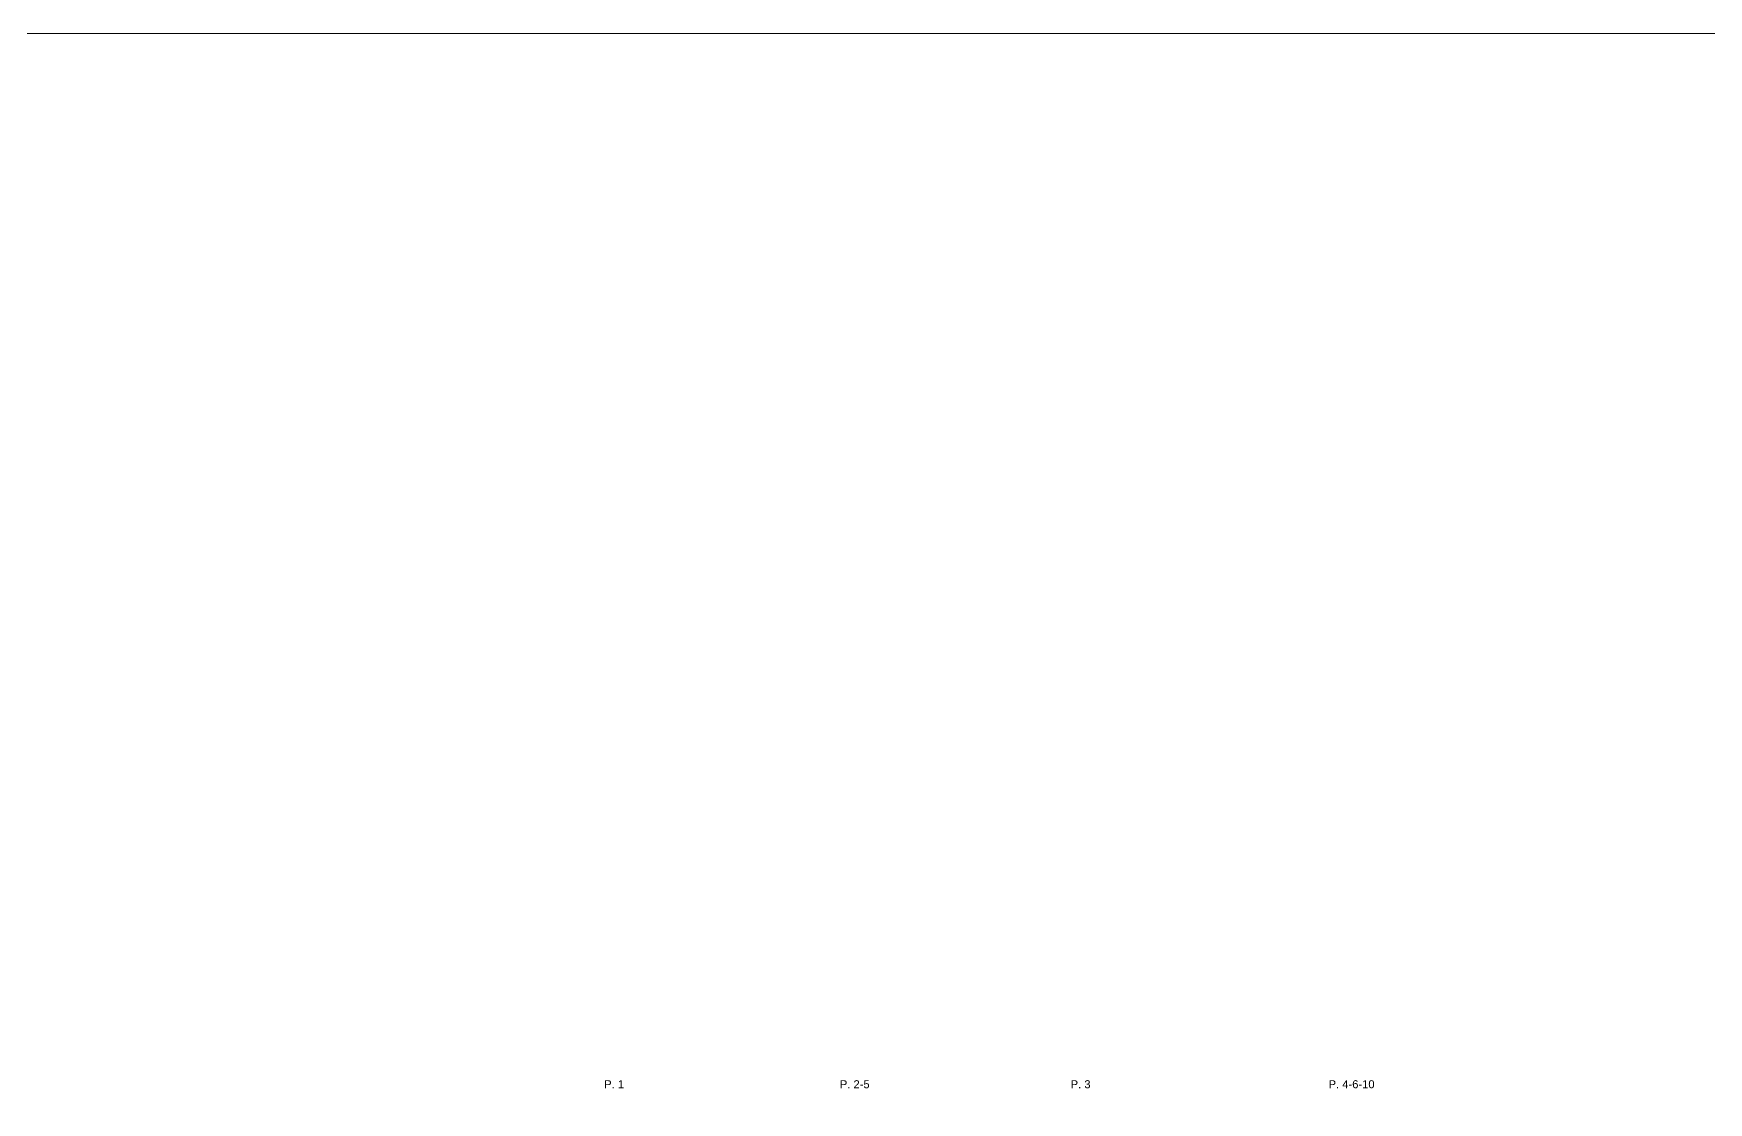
# Model space of a CAD drawing. Header units: millimetres. Extents: x 51 to 284, y 32 to 237.
# Drawn here: x 79.33 to 107.97, y 176.64 to 194.91 of the extents above; entities that cross this region are included whole.
import ezdxf

# ---------------------------------------------------------------- set-up
doc = ezdxf.new("R2010")
doc.units = ezdxf.units.MM
doc.layers.add('FUSTERIA', color=2, linetype='Continuous', lineweight=15)
doc.layers.add('PROYECTADO', color=1, linetype='Continuous', lineweight=18)
doc.styles.get("Standard").update_dxf_attribs({"font": 'arial.ttf'})

msp = doc.modelspace()

# ---------------------------------------------------------------- linework, layer by layer
at = {"layer": 'PROYECTADO'}
msp.add_lwpolyline([(283.69, 194.906), (50.694, 194.906), (50.694, 118.078), (283.69, 118.078)], close=True, dxfattribs=at)

# ---------------------------------------------------------------- texts
at = {"layer": 'FUSTERIA'}
for s, p in [('P. 1', (89.09, 176.88)), ('P. 2-5', (93.119, 176.88)), ('P. 3', (97.066, 176.88)), ('P. 4-6-10', (101.476, 176.88))]:
    msp.add_text(s, height=0.1369, dxfattribs=at).set_placement(p)

doc.saveas('drawing.dxf')
